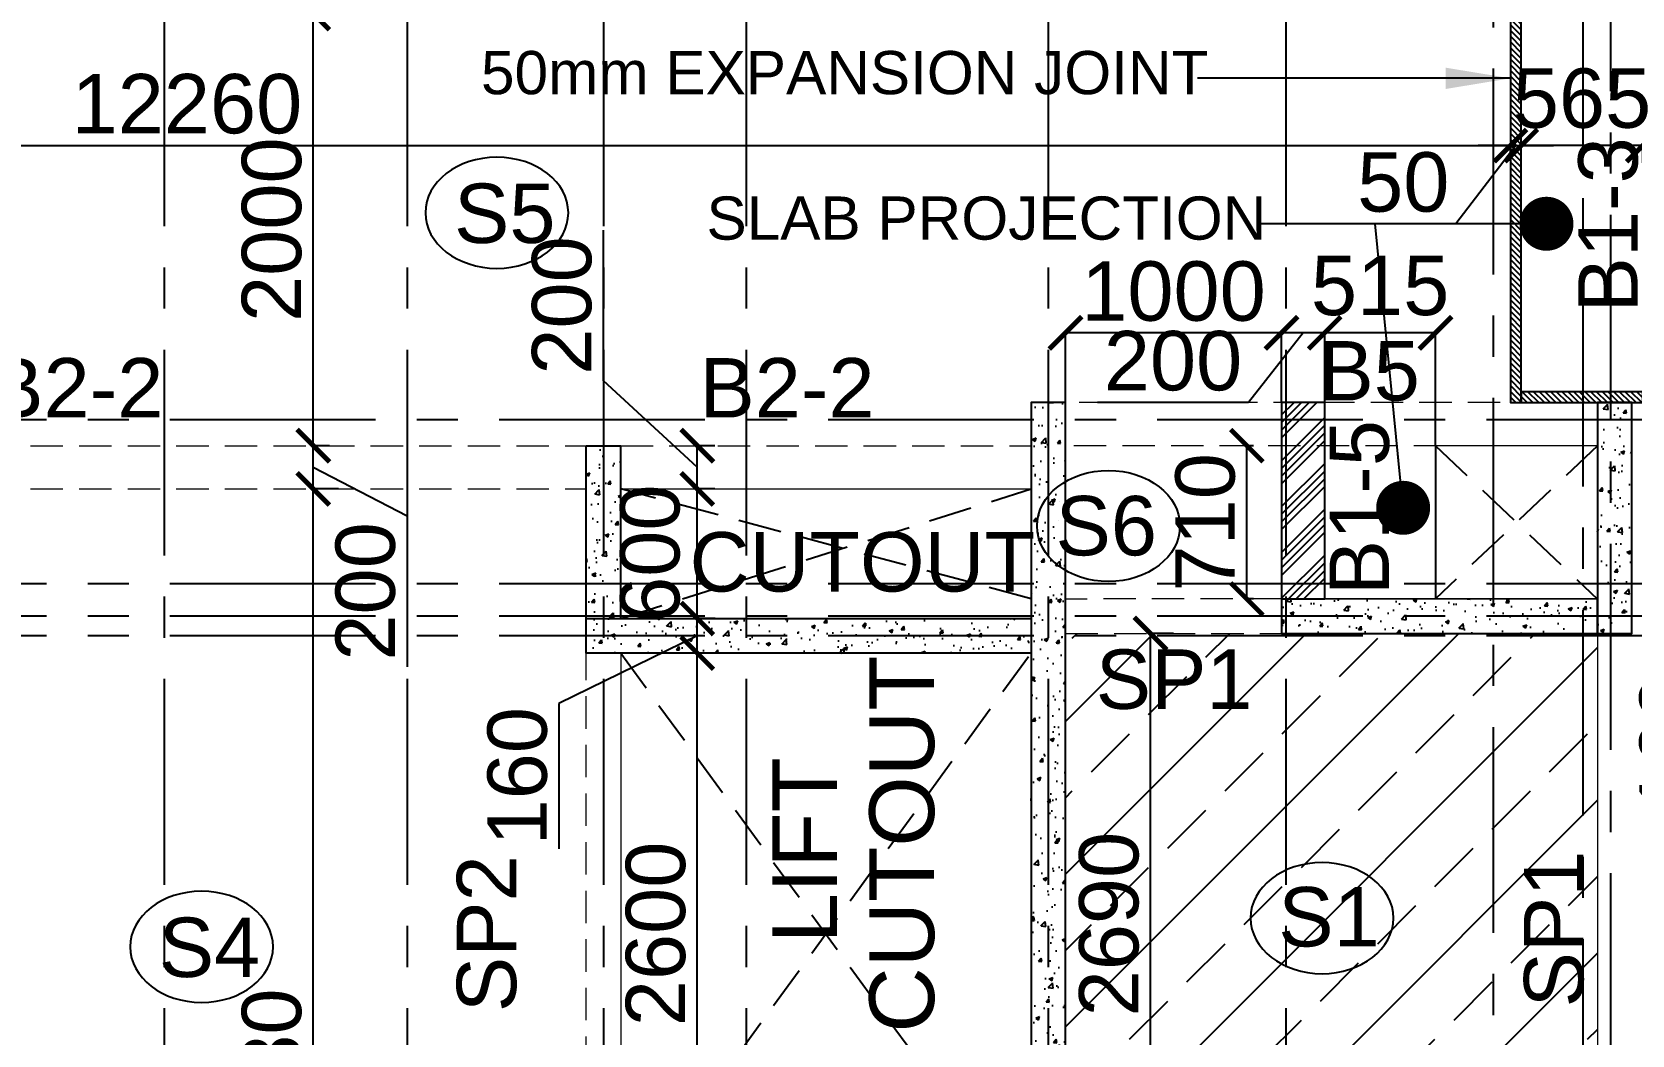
# Model space of a CAD drawing. Header units: inches. Extents: x 278200 to 407749, y -182622 to -96622.
# Drawn here: x 324243 to 331652, y -114633 to -109990 of the extents above; entities that cross this region are included whole.
import ezdxf

# ---------------------------------------------------------------- set-up
doc = ezdxf.new("R2010")
doc.units = ezdxf.units.IN
doc.header["$MEASUREMENT"] = 0
doc.linetypes.add('CENTER', pattern=[50.8, 31.75, -6.35, 6.35, -6.35])
doc.linetypes.add('Hidden', pattern=[3, 2, -1])
for name, color, linetype in [('1', 8, 'Continuous'), ('160 R.C. WALL HAT', 8, 'Continuous'), ('160 R.C.WALL', 6, 'Continuous'), ('2', 5, 'Continuous'), ('4', 4, 'Continuous'), ('ARROW', 5, 'Continuous'), ('BEAM TEXT', 4, 'Continuous'), ('DIM', 251, 'Continuous'), ('GRID', 8, 'CENTER'), ('NON STRUC R.C.WALL', 6, 'Continuous'), ('NON.STRUC.R.C.WALLS', 1, 'Continuous'), ('SPANRAL BEAM', 3, 'Continuous'), ('SUNKEN', 8, 'Continuous'), ('TEXT-1', 3, 'Continuous')]:
    doc.layers.add(name, color=color, linetype=linetype)
for name, color, linetype, lineweight in [('BEAMS', 3, 'Continuous', 0), ('SLAB CIR', 1, 'Continuous', 25), ('SLAB TXT', 3, 'Continuous', 0), ('text', 4, 'Continuous', 30)]:
    doc.layers.add(name, color=color, linetype=linetype, lineweight=lineweight)
doc.styles.add('T200', font='sanss___.ttf', dxfattribs={"height": 275})
doc.styles.add('T300', font='sanss___.ttf', dxfattribs={"height": 350})
doc.dimstyles.new('T 200', dxfattribs={"dimtxt": 275, "dimasz": 150, "dimexe": 1, "dimexo": 0, "dimgap": 50, "dimtad": 1, "dimdec": 0, "dimrnd": 5, "dimdsep": 46, "dimtxsty": 'T200', "dimblk": 'ARCHTICK', "dimcen": 2.5, "dimdle": 1, "dimclrd": 5, "dimclre": 253, "dimclrt": 1, "dimadec": 0, "dimazin": 0, "dimtfac": 1, "dimtdec": 0, "dimtmove": 2, "dimatfit": 3, "dimfxl": 0, "dimarcsym": 0})
doc.dimstyles.new('T 300', dxfattribs={"dimtxt": 275, "dimasz": 150, "dimexe": 1, "dimexo": 0, "dimgap": 50, "dimtad": 1, "dimdec": 0, "dimrnd": 5, "dimdsep": 46, "dimtxsty": 'T200', "dimblk": 'ARCHTICK', "dimcen": 2.5, "dimdle": 1, "dimclrd": 5, "dimclre": 253, "dimclrt": 4, "dimadec": 0, "dimazin": 0, "dimtfac": 1, "dimtdec": 0, "dimtmove": 2, "dimatfit": 3, "dimfxl": 0, "dimarcsym": 0})
pattern_1 = [(135, (369611.67, 13245.27), (13.2582521, 13.2582521), [])]
pattern_2 = [(50, (2464819.82, 125850.9), (179.315046, -15.688034), [18.75, -206.25]), (355, (2464819.82, 125850.9), (-34.687833, 188.048033), [15, -165]), (100.451444, (2464834.76, 125849.6), (144.627212, 172.359998), [15.935048, -175.285528]), (46.1842, (2464819.82, 125900.9), (266.810333, -41.37982), [28.125, -309.375]), (96.635635, (2464842.05, 125897.46), (233.665486, 243.52965), [23.902586, -262.92844]), (351.184164, (2464819.82, 125900.9), (233.665486, 243.52965), [22.5, -247.5]), (21, (2464844.82, 125888.4), (149.226763, -100.654723), [18.75, -206.25]), (326, (2464844.82, 125888.4), (60.828833, 181.287511), [15, -165]), (71.451445, (2464857.25, 125880.02), (210.055594, 80.632788), [15.935047, -175.285528]), (37.5, (2464819.816, 125850.906), (3.0399638, 83.2234635), [0, -163, 0, -167.5, 0, -165.625]), (7.5, (2464819.82, 125850.91), (65.7673844, 98.602928), [0, -95.5, 0, -159.25, 0, -63.125]), (327.5, (2464764.066, 125850.906), (133.455609, -5.638718), [0, -62.5, 0, -195, 0, -258.75]), (317.5, (2464739.07, 125850.91), (145.7965423, 25.0262456), [0, -81.25, 0, -129.5, 0, -183.75])]

# ---------------------------------------------------------------- blocks, each defined once
blk = doc.blocks.new('_ARCHTICK')
at = {"color": 0, "linetype": 'ByBlock', "const_width": 0.15}
blk.add_lwpolyline([(-0.5, -0.5), (0.5, 0.5)], dxfattribs=at)
blk = doc.blocks.new('*D431')
at = {"layer": 'Defpoints', "color": 0}
for p in [(331702.3, -110515.5), (331902.3, -110495.3, 14.7), (331702.3, -110596.2, 14.7)]:
    blk.add_point(p, dxfattribs=at)
at = {"layer": 'DIM', "color": 5, "lineweight": -2}
for p, q in [((331802.3, -110515.5), (332260.2, -110250.9)), ((332260.2, -110250.9), (332958.5, -110250.9)), ((331903.3, -110515.5), (331701.3, -110515.5))]:
    blk.add_line(p, q, dxfattribs=at)
at = {"layer": 'DIM', "color": 253, "lineweight": -2}
for p, q in [((331702.3, -110596.2), (331702.3, -110514.5)), ((331902.3, -110495.3), (331902.3, -110516.5))]:
    blk.add_line(p, q, dxfattribs=at)
at = {"layer": 'DIM', "color": 5, "lineweight": -2, "xscale": 150, "yscale": 150, "zscale": 150, "rotation": 180}
blk.add_blockref('_ARCHTICK', (331702.3, -110515.5), dxfattribs=at)
at = {"layer": 'DIM', "color": 5, "lineweight": -2, "xscale": 150, "yscale": 150, "zscale": 150}
blk.add_blockref('_ARCHTICK', (331902.3, -110515.5), dxfattribs=at)
at = {"layer": 'DIM', "color": 1, "insert": (332609.4, -110059.2), "char_height": 275, "attachment_point": 5, "style": 'T200'}
blk.add_mtext('200', dxfattribs=at)
blk = doc.blocks.new('*D432')
at = {"layer": 'Defpoints', "color": 0}
for p in [(331139.3, -110515.5), (331139.3, -110563.8, 14.7), (331702.3, -110596.2, 14.7)]:
    blk.add_point(p, dxfattribs=at)
at = {"layer": 'DIM', "color": 5, "lineweight": -2}
blk.add_line((331703.3, -110515.5), (331138.3, -110515.5), dxfattribs=at)
at = {"layer": 'DIM', "color": 253, "lineweight": -2}
for p, q in [((331139.3, -110563.8), (331139.3, -110514.5)), ((331702.3, -110596.2), (331702.3, -110514.5))]:
    blk.add_line(p, q, dxfattribs=at)
at = {"layer": 'DIM', "color": 5, "lineweight": -2, "xscale": 150, "yscale": 150, "zscale": 150, "rotation": 180}
blk.add_blockref('_ARCHTICK', (331139.3, -110515.5), dxfattribs=at)
at = {"layer": 'DIM', "color": 5, "lineweight": -2, "xscale": 150, "yscale": 150, "zscale": 150}
blk.add_blockref('_ARCHTICK', (331702.3, -110515.5), dxfattribs=at)
at = {"layer": 'DIM', "color": 1, "insert": (331420.8, -110297.7), "char_height": 275, "attachment_point": 5, "style": 'T200'}
blk.add_mtext('565', dxfattribs=at)
blk = doc.blocks.new('*D553')
at = {"layer": 'Defpoints', "color": 0}
for p in [(332311.9, -112464.9, 14.7), (332461.4, -112464.9), (332311.9, -112624.9, 14.7)]:
    blk.add_point(p, dxfattribs=at)
at = {"layer": 'DIM', "color": 253, "lineweight": -2}
for p, q in [((332311.9, -112464.9), (332462.4, -112464.9)), ((332311.9, -112624.9), (332462.4, -112624.9))]:
    blk.add_line(p, q, dxfattribs=at)
at = {"layer": 'DIM', "color": 5, "lineweight": -2}
for p, q in [((332461.4, -112625.9), (332461.4, -112463.9)), ((332461.4, -112544.9), (332017.7, -112949.8)), ((332017.7, -112949.8), (332017.7, -113622.1))]:
    blk.add_line(p, q, dxfattribs=at)
at = {"layer": 'DIM', "color": 5, "lineweight": -2, "xscale": 150, "yscale": 150, "zscale": 150}
for p, rotation in [((332461.4, -112464.9), 90), ((332461.4, -112624.9), 270)]:
    blk.add_blockref('_ARCHTICK', p, dxfattribs=dict(at, rotation=rotation))
at = {"layer": 'DIM', "color": 1, "insert": (331825.9, -113285.9), "char_height": 275, "attachment_point": 5, "rotation": 90, "style": 'T200'}
blk.add_mtext('160', dxfattribs=at)
blk = doc.blocks.new('*D560')
at = {"layer": 'Defpoints', "color": 0}
for p in [(325545.3, -112104.9), (325661.6, -112104.9, 14.7), (325603.8, -117584.9, 14.7)]:
    blk.add_point(p, dxfattribs=at)
at = {"layer": 'DIM', "color": 253, "lineweight": -2}
for p, q in [((325661.6, -112104.9), (325544.3, -112104.9)), ((325603.8, -117584.9), (325544.3, -117584.9))]:
    blk.add_line(p, q, dxfattribs=at)
at = {"layer": 'DIM', "color": 5, "lineweight": -2}
blk.add_line((325545.3, -117585.9), (325545.3, -112103.9), dxfattribs=at)
at = {"layer": 'DIM', "color": 5, "lineweight": -2, "xscale": 150, "yscale": 150, "zscale": 150}
for p, rotation in [((325545.3, -112104.9), 90), ((325545.3, -117584.9), 270)]:
    blk.add_blockref('_ARCHTICK', p, dxfattribs=dict(at, rotation=rotation))
at = {"layer": 'DIM', "color": 1, "insert": (325353.6, -114844.9), "char_height": 275, "attachment_point": 5, "rotation": 90, "style": 'T200'}
blk.add_mtext('5480', dxfattribs=at)
blk = doc.blocks.new('*D561')
at = {"layer": 'Defpoints', "color": 0}
for p in [(325545.3, -111904.9), (325620.6, -111904.9, 14.7), (325661.6, -112104.9, 14.7)]:
    blk.add_point(p, dxfattribs=at)
at = {"layer": 'DIM', "color": 253, "lineweight": -2}
for p, q in [((325620.6, -111904.9), (325544.3, -111904.9)), ((325661.6, -112104.9), (325544.3, -112104.9))]:
    blk.add_line(p, q, dxfattribs=at)
at = {"layer": 'DIM', "color": 5, "lineweight": -2}
for p, q in [((325545.3, -112105.9), (325545.3, -111903.9)), ((325545.3, -112004.9), (325979.3, -112230.4)), ((325979.3, -112230.4), (325979.3, -112928.6))]:
    blk.add_line(p, q, dxfattribs=at)
at = {"layer": 'DIM', "color": 5, "lineweight": -2, "xscale": 150, "yscale": 150, "zscale": 150}
for p, rotation in [((325545.3, -111904.9), 90), ((325545.3, -112104.9), 270)]:
    blk.add_blockref('_ARCHTICK', p, dxfattribs=dict(at, rotation=rotation))
at = {"layer": 'DIM', "color": 1, "insert": (325787.6, -112579.5), "char_height": 275, "attachment_point": 5, "rotation": 90, "style": 'T200'}
blk.add_mtext('200', dxfattribs=at)
blk = doc.blocks.new('*D562')
at = {"layer": 'Defpoints', "color": 0}
for p in [(325545.3, -109904.8), (325638.6, -109904.8, 14.7), (325620.6, -111904.9, 14.7)]:
    blk.add_point(p, dxfattribs=at)
at = {"layer": 'DIM', "color": 253, "lineweight": -2}
for p, q in [((325638.6, -109904.8), (325544.3, -109904.8)), ((325620.6, -111904.9), (325544.3, -111904.9))]:
    blk.add_line(p, q, dxfattribs=at)
at = {"layer": 'DIM', "color": 5, "lineweight": -2}
blk.add_line((325545.3, -111905.9), (325545.3, -109903.8), dxfattribs=at)
at = {"layer": 'DIM', "color": 5, "lineweight": -2, "xscale": 150, "yscale": 150, "zscale": 150}
for p, rotation in [((325545.3, -109904.8), 90), ((325545.3, -111904.9), 270)]:
    blk.add_blockref('_ARCHTICK', p, dxfattribs=dict(at, rotation=rotation))
at = {"layer": 'DIM', "color": 1, "insert": (325353.6, -110904.9), "char_height": 275, "attachment_point": 5, "rotation": 90, "style": 'T200'}
blk.add_mtext('2000', dxfattribs=at)
blk = doc.blocks.new('*D570')
at = {"layer": 'Defpoints', "color": 0}
for p in [(331089.3, -110515.5), (318830.7, -110563.8, 14.7), (331089.3, -110586.1, 14.7)]:
    blk.add_point(p, dxfattribs=at)
at = {"layer": 'DIM', "color": 5, "lineweight": -2}
blk.add_line((318829.7, -110515.5), (331090.3, -110515.5), dxfattribs=at)
at = {"layer": 'DIM', "color": 253, "lineweight": -2}
for p, q in [((318830.7, -110563.8), (318830.7, -110514.5)), ((331089.3, -110586.1), (331089.3, -110514.5))]:
    blk.add_line(p, q, dxfattribs=at)
at = {"layer": 'DIM', "color": 5, "lineweight": -2, "xscale": 150, "yscale": 150, "zscale": 150, "rotation": 180}
blk.add_blockref('_ARCHTICK', (318830.7, -110515.5), dxfattribs=at)
at = {"layer": 'DIM', "color": 5, "lineweight": -2, "xscale": 150, "yscale": 150, "zscale": 150}
blk.add_blockref('_ARCHTICK', (331089.3, -110515.5), dxfattribs=at)
at = {"layer": 'DIM', "color": 1, "insert": (324960, -110323.7), "char_height": 275, "attachment_point": 5, "style": 'T200'}
blk.add_mtext('12260', dxfattribs=at)
blk = doc.blocks.new('*D571')
at = {"layer": 'Defpoints', "color": 0}
for p in [(331139.3, -110515.5), (331089.3, -110586.1, 14.7), (331139.3, -110563.8)]:
    blk.add_point(p, dxfattribs=at)
at = {"layer": 'DIM', "color": 5, "lineweight": -2}
for p, q in [((331114.3, -110515.5), (330836.9, -110877.7)), ((331089.3, -110515.5), (330939.3, -110515.5)), ((331089.3, -110515.5), (331139.3, -110515.5)), ((331089.3, -110515.5), (331139.3, -110515.5)), ((331139.3, -110515.5), (331289.3, -110515.5)), ((330836.9, -110877.7), (330349.1, -110877.7))]:
    blk.add_line(p, q, dxfattribs=at)
at = {"layer": 'DIM', "color": 253, "lineweight": -2}
for p, q in [((331089.3, -110586.1), (331089.3, -110514.5)), ((331139.3, -110563.8), (331139.3, -110514.5))]:
    blk.add_line(p, q, dxfattribs=at)
at = {"layer": 'DIM', "color": 5, "lineweight": -2, "xscale": 150, "yscale": 150, "zscale": 150}
blk.add_blockref('_ARCHTICK', (331089.3, -110515.5), dxfattribs=at)
at = {"layer": 'DIM', "color": 5, "lineweight": -2, "xscale": 150, "yscale": 150, "zscale": 150, "rotation": 180}
blk.add_blockref('_ARCHTICK', (331139.3, -110515.5), dxfattribs=at)
at = {"layer": 'DIM', "color": 1, "insert": (330593, -110686.1), "char_height": 275, "attachment_point": 5, "style": 'T200'}
blk.add_mtext('50', dxfattribs=at)
blk = doc.blocks.new('*D588')
at = {"layer": 'Defpoints', "color": 0}
for p in [(330029, -111382.7), (330029, -111704.9, 14.7), (330229, -111704.9, 14.7)]:
    blk.add_point(p, dxfattribs=at)
at = {"layer": 'DIM', "color": 5, "lineweight": -2}
for p, q in [((330129, -111382.7), (329875.8, -111704.9)), ((330230, -111382.7), (330028, -111382.7)), ((329875.8, -111704.9), (329177.5, -111704.9))]:
    blk.add_line(p, q, dxfattribs=at)
at = {"layer": 'DIM', "color": 253, "lineweight": -2}
for p, q in [((330029, -111704.9), (330029, -111381.7)), ((330229, -111704.9), (330229, -111381.7))]:
    blk.add_line(p, q, dxfattribs=at)
at = {"layer": 'DIM', "color": 5, "lineweight": -2, "xscale": 150, "yscale": 150, "zscale": 150, "rotation": 180}
blk.add_blockref('_ARCHTICK', (330029, -111382.7), dxfattribs=at)
at = {"layer": 'DIM', "color": 5, "lineweight": -2, "xscale": 150, "yscale": 150, "zscale": 150}
blk.add_blockref('_ARCHTICK', (330229, -111382.7), dxfattribs=at)
at = {"layer": 'DIM', "color": 1, "insert": (329526.7, -111513.3), "char_height": 275, "attachment_point": 5, "style": 'T200'}
blk.add_mtext('200', dxfattribs=at)
blk = doc.blocks.new('*D589')
at = {"layer": 'Defpoints', "color": 0}
for p in [(329029, -111382.7), (329029, -111704.9, 14.7), (330029, -111704.9, 14.7)]:
    blk.add_point(p, dxfattribs=at)
at = {"layer": 'DIM', "color": 5, "lineweight": -2}
blk.add_line((330030, -111382.7), (329028, -111382.7), dxfattribs=at)
at = {"layer": 'DIM', "color": 253, "lineweight": -2}
for p, q in [((329029, -111704.9), (329029, -111381.7)), ((330029, -111704.9), (330029, -111381.7))]:
    blk.add_line(p, q, dxfattribs=at)
at = {"layer": 'DIM', "color": 5, "lineweight": -2, "xscale": 150, "yscale": 150, "zscale": 150, "rotation": 180}
blk.add_blockref('_ARCHTICK', (329029, -111382.7), dxfattribs=at)
at = {"layer": 'DIM', "color": 5, "lineweight": -2, "xscale": 150, "yscale": 150, "zscale": 150}
blk.add_blockref('_ARCHTICK', (330029, -111382.7), dxfattribs=at)
at = {"layer": 'DIM', "color": 1, "insert": (329529, -111191), "char_height": 275, "attachment_point": 5, "style": 'T200'}
blk.add_mtext('1000', dxfattribs=at)
blk = doc.blocks.new('*D591')
at = {"layer": 'Defpoints', "color": 0}
for p in [(329868.3, -111904.9), (329900, -111904.9, 14.7), (329900, -112614.4, 14.7)]:
    blk.add_point(p, dxfattribs=at)
at = {"layer": 'DIM', "color": 253, "lineweight": -2}
for p, q in [((329900, -111904.9), (329867.3, -111904.9)), ((329900, -112614.4), (329867.3, -112614.4))]:
    blk.add_line(p, q, dxfattribs=at)
at = {"layer": 'DIM', "color": 5, "lineweight": -2}
blk.add_line((329868.3, -112615.4), (329868.3, -111903.9), dxfattribs=at)
at = {"layer": 'DIM', "color": 5, "lineweight": -2, "xscale": 150, "yscale": 150, "zscale": 150}
for p, rotation in [((329868.3, -111904.9), 90), ((329868.3, -112614.4), 270)]:
    blk.add_blockref('_ARCHTICK', p, dxfattribs=dict(at, rotation=rotation))
at = {"layer": 'DIM', "color": 1, "insert": (329676.7, -112259.7), "char_height": 275, "attachment_point": 5, "rotation": 90, "style": 'T200'}
blk.add_mtext('710', dxfattribs=at)
blk = doc.blocks.new('*D594')
at = {"layer": 'Defpoints', "color": 0}
for p in [(327323.5, -112864.9), (327406.6, -112864.9, 14.7), (327387.9, -115464.9, 14.7)]:
    blk.add_point(p, dxfattribs=at)
at = {"layer": 'DIM', "color": 253, "lineweight": -2}
for p, q in [((327406.6, -112864.9), (327322.5, -112864.9)), ((327387.9, -115464.9), (327322.5, -115464.9))]:
    blk.add_line(p, q, dxfattribs=at)
at = {"layer": 'DIM', "color": 5, "lineweight": -2}
blk.add_line((327323.5, -115465.9), (327323.5, -112863.9), dxfattribs=at)
at = {"layer": 'DIM', "color": 5, "lineweight": -2, "xscale": 150, "yscale": 150, "zscale": 150}
for p, rotation in [((327323.5, -112864.9), 90), ((327323.5, -115464.9), 270)]:
    blk.add_blockref('_ARCHTICK', p, dxfattribs=dict(at, rotation=rotation))
at = {"layer": 'DIM', "color": 1, "insert": (327131.6, -114164.9), "char_height": 275, "attachment_point": 5, "rotation": 90, "style": 'T200'}
blk.add_mtext('2600', dxfattribs=at)
blk = doc.blocks.new('*D595')
at = {"layer": 'Defpoints', "color": 0}
for p in [(327323.5, -112704.9), (327406.6, -112704.9, 14.7), (327406.6, -112864.9, 14.7)]:
    blk.add_point(p, dxfattribs=at)
at = {"layer": 'DIM', "color": 253, "lineweight": -2}
for p, q in [((327406.6, -112704.9), (327322.5, -112704.9)), ((327406.6, -112864.9), (327322.5, -112864.9))]:
    blk.add_line(p, q, dxfattribs=at)
at = {"layer": 'DIM', "color": 5, "lineweight": -2}
for p, q in [((327323.5, -112865.9), (327323.5, -112703.9)), ((327323.5, -112784.9), (326682.9, -113099.1)), ((326682.9, -113099.1), (326682.9, -113771.3))]:
    blk.add_line(p, q, dxfattribs=at)
at = {"layer": 'DIM', "color": 5, "lineweight": -2, "xscale": 150, "yscale": 150, "zscale": 150}
for p, rotation in [((327323.5, -112704.9), 90), ((327323.5, -112864.9), 270)]:
    blk.add_blockref('_ARCHTICK', p, dxfattribs=dict(at, rotation=rotation))
at = {"layer": 'DIM', "color": 1, "insert": (326491, -113435.2), "char_height": 275, "attachment_point": 5, "rotation": 90, "style": 'T200'}
blk.add_mtext('160', dxfattribs=at)
blk = doc.blocks.new('*D596')
at = {"layer": 'Defpoints', "color": 0}
for p in [(327323.5, -112104.9), (327404.4, -112104.9, 14.7), (327406.6, -112704.9, 14.7)]:
    blk.add_point(p, dxfattribs=at)
at = {"layer": 'DIM', "color": 253, "lineweight": -2}
for p, q in [((327404.4, -112104.9), (327322.5, -112104.9)), ((327406.6, -112704.9), (327322.5, -112704.9))]:
    blk.add_line(p, q, dxfattribs=at)
at = {"layer": 'DIM', "color": 5, "lineweight": -2}
blk.add_line((327323.5, -112705.9), (327323.5, -112103.9), dxfattribs=at)
at = {"layer": 'DIM', "color": 5, "lineweight": -2, "xscale": 150, "yscale": 150, "zscale": 150}
for p, rotation in [((327323.5, -112104.9), 90), ((327323.5, -112704.9), 270)]:
    blk.add_blockref('_ARCHTICK', p, dxfattribs=dict(at, rotation=rotation))
at = {"layer": 'DIM', "color": 1, "insert": (327105.6, -112404.9), "char_height": 275, "attachment_point": 5, "rotation": 90, "style": 'T200'}
blk.add_mtext('600', dxfattribs=at)
blk = doc.blocks.new('*D597')
at = {"layer": 'Defpoints', "color": 0}
for p in [(327323.5, -111904.9), (327404.4, -111904.9, 14.7), (327404.4, -112104.9, 14.7)]:
    blk.add_point(p, dxfattribs=at)
at = {"layer": 'DIM', "color": 5, "lineweight": -2}
for p, q in [((326889, -111604.9), (326889, -110906.6)), ((327323.5, -112004.9), (326889, -111604.9)), ((327323.5, -112105.9), (327323.5, -111903.9))]:
    blk.add_line(p, q, dxfattribs=at)
at = {"layer": 'DIM', "color": 253, "lineweight": -2}
for p, q in [((327404.4, -111904.9), (327322.5, -111904.9)), ((327404.4, -112104.9), (327322.5, -112104.9))]:
    blk.add_line(p, q, dxfattribs=at)
at = {"layer": 'DIM', "color": 5, "lineweight": -2, "xscale": 150, "yscale": 150, "zscale": 150}
for p, rotation in [((327323.5, -111904.9), 90), ((327323.5, -112104.9), 270)]:
    blk.add_blockref('_ARCHTICK', p, dxfattribs=dict(at, rotation=rotation))
at = {"layer": 'DIM', "color": 1, "insert": (326697.3, -111255.8), "char_height": 275, "attachment_point": 5, "rotation": 90, "style": 'T200'}
blk.add_mtext('200', dxfattribs=at)
blk = doc.blocks.new('*D602')
at = {"layer": 'Defpoints', "color": 0}
for p in [(329422.7, -112774.3), (329529, -112774.3, 14.7), (329520.9, -115464.9)]:
    blk.add_point(p, dxfattribs=at)
at = {"layer": 'DIM', "color": 253, "lineweight": -2}
for p, q in [((329529, -112774.3), (329421.7, -112774.3)), ((329520.9, -115464.9), (329421.7, -115464.9))]:
    blk.add_line(p, q, dxfattribs=at)
at = {"layer": 'DIM', "color": 5, "lineweight": -2}
blk.add_line((329422.7, -115465.9), (329422.7, -112773.3), dxfattribs=at)
at = {"layer": 'DIM', "color": 5, "lineweight": -2, "xscale": 150, "yscale": 150, "zscale": 150}
for p, rotation in [((329422.7, -112774.3), 90), ((329422.7, -115464.9), 270)]:
    blk.add_blockref('_ARCHTICK', p, dxfattribs=dict(at, rotation=rotation))
at = {"layer": 'DIM', "color": 1, "insert": (329230.9, -114119.6), "char_height": 275, "attachment_point": 5, "rotation": 90, "style": 'T200'}
blk.add_mtext('2690', dxfattribs=at)
blk = doc.blocks.new('*D851')
at = {"layer": 'Defpoints', "color": 0}
for p in [(330229, -111382.7), (330229, -111704.9, 14.7), (330742.4, -111904.9, 14.7)]:
    blk.add_point(p, dxfattribs=at)
at = {"layer": 'DIM', "color": 5, "lineweight": -2}
blk.add_line((330743.4, -111382.7), (330228, -111382.7), dxfattribs=at)
at = {"layer": 'DIM', "color": 253, "lineweight": -2}
for p, q in [((330229, -111704.9), (330229, -111381.7)), ((330742.4, -111904.9), (330742.4, -111381.7))]:
    blk.add_line(p, q, dxfattribs=at)
at = {"layer": 'DIM', "color": 5, "lineweight": -2, "xscale": 150, "yscale": 150, "zscale": 150, "rotation": 180}
blk.add_blockref('_ARCHTICK', (330229, -111382.7), dxfattribs=at)
at = {"layer": 'DIM', "color": 5, "lineweight": -2, "xscale": 150, "yscale": 150, "zscale": 150}
blk.add_blockref('_ARCHTICK', (330742.4, -111382.7), dxfattribs=at)
at = {"layer": 'DIM', "color": 1, "insert": (330485.7, -111165), "char_height": 275, "attachment_point": 5, "style": 'T200'}
blk.add_mtext('515', dxfattribs=at)

msp = doc.modelspace()

# ---------------------------------------------------------------- hatches: boundary and pattern name
at = {"layer": '160 R.C. WALL HAT'}
h = msp.add_hatch(dxfattribs=at)
h.set_pattern_fill('AR-CONC', color=256, scale=25)
h.set_pattern_definition(pattern_2)
h.paths.add_polyline_path([(328869, -115464.9), (329029, -115464.9), (329029, -111704.9), (328869, -111704.9)])
h = msp.add_hatch(dxfattribs=at)
h.set_pattern_fill('AR-CONC', color=256, scale=25)
h.set_pattern_definition(pattern_2)
h.paths.add_polyline_path([(331492.1, -111704.9), (331652.1, -111704.9), (331652.1, -112774.4), (331492.1, -112774.4)])
h = msp.add_hatch(dxfattribs=at)
h.set_pattern_fill('AR-CONC', color=256, scale=25)
h.set_pattern_definition(pattern_2)
h.paths.add_polyline_path([(326809, -111904.9), (326969, -111904.9), (326969, -112704.9), (326809, -112704.9)])
h = msp.add_hatch(dxfattribs=at)
h.set_pattern_fill('AR-CONC', color=256, scale=25)
h.set_pattern_definition(pattern_2)
h.paths.add_polyline_path([(330029, -112614.4), (331492.1, -112614.7), (331492.1, -112774.4), (330029, -112774.2)])
h = msp.add_hatch(dxfattribs=at)
h.set_pattern_fill('AR-CONC', color=256, scale=25)
h.set_pattern_definition(pattern_2)
h.paths.add_polyline_path([(326809, -112704.9), (328869, -112704.9), (328869, -112864.9), (326809, -112864.9)])
at = {"layer": '2'}
h = msp.add_hatch(dxfattribs=at)
h.set_pattern_fill('ANSI31', color=1, scale=150, style=0)
h.set_pattern_definition(pattern_1)
h.paths.add_polyline_path([(331139.3, -105044.9), (331089.3, -105044.9), (331089.3, -111704.9), (331139.3, -111704.9)])
h = msp.add_hatch(dxfattribs=at)
h.set_pattern_fill('ANSI31', color=1, scale=150, style=0)
h.set_pattern_definition(pattern_1)
h.paths.add_polyline_path([(331139.3, -111704.9), (331702.3, -111704.9), (331702.3, -111654.9), (331139.3, -111654.9)])
at = {"layer": 'NON STRUC R.C.WALL'}
h = msp.add_hatch(dxfattribs=at)
h.set_pattern_fill('ANSI34', color=1, scale=200)
h.set_pattern_definition([(45, (2631098.34, -227725.94), (-106.066017, 106.066017), []), (45, (2631133.7, -227725.94), (-106.066017, 106.066017), []), (45, (2631169.05, -227725.94), (-106.066017, 106.066017), []), (45, (2631204.41, -227725.94), (-106.066017, 106.066017), [])])
h.paths.add_polyline_path([(330229, -111704.9), (330029, -111704.9), (330029, -112614.4), (330229, -112614.4)])
at = {"layer": 'SUNKEN'}
h = msp.add_hatch(dxfattribs=at)
h.set_pattern_fill('ANSI33', color=256, scale=2000)
h.set_pattern_definition([(45, (290699.46, 13245.27), (-353.5534, 353.5534), []), (45, (291053, 13245.27), (-353.5534, 353.5534), [250, -125])])
h.paths.add_polyline_path([(329029, -112774.4), (329029, -115464.9), (331492.1, -115464.9), (331492.1, -112774.4)])

# ---------------------------------------------------------------- linework, layer by layer
at = {"layer": '1', "linetype": 'Hidden', "ltscale": 100}
for p, q in [((330742.4, -111904.9, 14.7), (331492.1, -112614.7, 14.7)), ((331492.1, -111904.9, 14.7), (330742.4, -112614.5, 14.7)), ((326969, -112704.9, 14.7), (328869, -112104.9, 14.7)), ((328869, -112613.4, 14.7), (326969, -112104.9, 14.7)), ((326969, -115464.9, 14.7), (328869, -112864.9, 14.7)), ((326969, -112864.9, 14.7), (328869, -115464.9, 14.7))]:
    msp.add_line(p, q, dxfattribs=at)
at = {"layer": '160 R.C.WALL'}
for p, q in [((326809, -112704.9, 14.7), (326809, -111904.9, 14.7)), ((326809, -111904.9, 14.7), (326969, -111904.9, 14.7)), ((326969, -112704.9, 14.7), (326969, -111904.9, 14.7))]:
    msp.add_line(p, q, dxfattribs=at)
at = {"layer": '160 R.C.WALL', "elevation": 14.7}
for points in [[(328869, -115464.9), (329029, -115464.9), (329029, -111704.9), (328869, -111704.9)], [(331492.1, -112774.4), (331652.1, -112774.4), (331652.1, -111704.9), (331492.1, -111704.9)], [(331492.1, -112614.7), (330029, -112614.4), (330029, -112774.2), (331492.1, -112774.4)], [(326809, -112704.9), (328869, -112704.9), (328869, -112864.9), (326809, -112864.9)]]:
    msp.add_lwpolyline(points, close=True, dxfattribs=at)
at = {"layer": '2', "color": 1, "elevation": 14.7}
for points in [[(331139.3, -105044.9), (331089.3, -105044.9), (331089.3, -111704.9), (331139.3, -111704.9)], [(331139.3, -111704.9), (331702.3, -111704.9), (331702.3, -111654.9), (331139.3, -111654.9)]]:
    msp.add_lwpolyline(points, close=True, dxfattribs=at)
at = {"layer": '4', "color": 4, "linetype": 'Continuous', "ltscale": 0.01}
msp.add_line((330742.4, -111904.9, 14.7), (330742.4, -112614.4, 14.7), dxfattribs=at)
at = {"layer": 'BEAMS', "linetype": 'Hidden', "ltscale": 75}
for p, q in [((331492.1, -111704.9, 14.7), (329029, -111704.9, 14.7)), ((331492.1, -111704.9, 14.7), (329029, -111704.9, 14.7)), ((323111, -111904.9, 14.7), (326809, -111904.9, 14.7)), ((326969, -111904.9, 14.7), (328869, -111904.9, 14.7)), ((330792.4, -111904.9, 14.7), (329029, -111904.9, 14.7)), ((330029, -111904.9, 14.7), (330029, -112614.4, 14.7)), ((330229, -111904.9, 14.7), (330229, -112614.4, 14.7)), ((323111, -112104.9, 14.7), (326809, -112104.9, 14.7)), ((326809, -115464.9, 14.7), (326809, -112864.9, 14.7))]:
    msp.add_line(p, q, dxfattribs=at)
at = {"layer": 'BEAMS', "color": 4, "linetype": 'Continuous', "ltscale": 0.01}
for p, q in [((331492.1, -111904.9, 14.7), (330782.4, -111904.9, 14.7)), ((326969, -112104.9, 14.7), (328869, -112104.9, 14.7)), ((331492.1, -112774.4, 14.7), (331492.1, -115464.9, 14.7)), ((326969, -112864.9, 14.7), (326969, -115464.9, 14.7))]:
    msp.add_line(p, q, dxfattribs=at)
at = {"layer": 'BEAMS', "linetype": 'Hidden', "ltscale": 75, "elevation": 14.7}
msp.add_lwpolyline([(330029, -112614.4), (329029, -112614.7), (329029, -112774.4), (330029, -112774.2)], close=True, dxfattribs=at)
at = {"layer": 'GRID', "ltscale": 30}
for p, q in [((331552.1, -98643.9, 29.5), (331552.1, -130305.3, 29.5)), ((331424.3, -98948.8, 14.7), (331424.3, -130305.3, 14.7)), ((324854.6, -99268.8, 14.7), (324854.6, -130305.3, 14.7)), ((325979.3, -99268.8, 14.7), (325979.3, -130305.3, 14.7)), ((326889, -99268.8, 14.7), (326889, -130305.3, 14.7)), ((327549.3, -99268.8, 14.7), (327549.3, -130305.3, 14.7)), ((328949, -99268.8, 14.7), (328949, -130305.3, 14.7)), ((330049, -99268.8, 14.7), (330049, -130305.3, 14.7)), ((331009.3, -99491.5, 14.7), (331009.3, -130305.3, 14.7)), ((366982.1, -111784.9, 14.7), (281288.5, -111784.9, 14.7)), ((366982.1, -112544.9, 14.7), (281183, -112544.9, 14.7)), ((366982.1, -112694.5, 14.7), (280098.3, -112694.5, 14.7)), ((366982.1, -112784.9, 14.7), (281098.8, -112784.9, 14.7))]:
    msp.add_line(p, q, dxfattribs=at)
at = {"layer": 'NON.STRUC.R.C.WALLS', "elevation": 14.7}
msp.add_lwpolyline([(330229, -111704.9), (330029, -111704.9), (330029, -112614.4), (330229, -112614.4)], close=True, dxfattribs=at)
at = {"layer": 'SLAB CIR', "extrusion": (0, 0, -1)}
for centre, major_axis in [((326395.4, -110826.9), (331, 0)), ((330216.6, -114091.9), (-331, 0)), ((325028.2, -114224.8), (331, 0))]:
    msp.add_ellipse(centre, major_axis=major_axis, ratio=0.77685, dxfattribs=at)
at = {"layer": 'SLAB CIR'}
msp.add_ellipse((329227.8, -112276.7), major_axis=(-331, 0), ratio=0.77685, dxfattribs=at)

# ---------------------------------------------------------------- texts
at = {"layer": 'BEAM TEXT', "style": 'T300'}
for s, p in [('B1-3', (331678.3, -111288.4)), ('B1-5', (330526.5, -112597.5))]:
    msp.add_text(s, height=275, rotation=90, dxfattribs=at).set_placement(p)
for s, p in [('B5', (330200, -111695.6)), ('B2-2', (324039.9, -111774.4)), ('B2-2', (327333.3, -111774.4))]:
    msp.add_text(s, height=275, dxfattribs=at).set_placement(p)
at = {"layer": 'SLAB TXT', "style": 'T300'}
for s, p in [('S5', (326197, -110966.6)), ('S6', (328982.5, -112412.7)), ('S1', (330014, -114223)), ('S4', (324829.8, -114364.5))]:
    msp.add_text(s, height=275, dxfattribs=at).set_placement(p)
at = {"layer": 'SPANRAL BEAM', "style": 'T300'}
msp.add_text('SP1', height=275, dxfattribs=at).set_placement((329168.8, -113123.2))
for s, p in [('SP1', (331426.9, -114505.4)), ('SP2', (326484.9, -114527.2))]:
    msp.add_text(s, height=275, rotation=90, dxfattribs=at).set_placement(p)
at = {"layer": 'text', "color": 30, "style": 'T300'}
msp.add_text('CUTOUT', height=275, dxfattribs=at).set_placement((327287.8, -112580.1))
for s, p in [('CUTOUT', (328420.3, -114622.2)), ('LIFT', (327971.1, -114208.5))]:
    msp.add_text(s, height=300, rotation=90, dxfattribs=at).set_placement(p)
at = {"layer": 'TEXT-1', "style": 'T200'}
for s, p in [('50mm EXPANSION JOINT', (326321.9, -110277.9)), ('SLAB PROJECTION', (327366.1, -110951.3))]:
    msp.add_text(s, height=200, dxfattribs=at).set_placement(p)

# ---------------------------------------------------------------- dimensions: what is measured, and where the dimension line sits
at = {"layer": 'DIM'}
for base, p1, p2, picture, middle in [((325545.3, -109904.8), (325620.6, -111904.9, 14.7), (325638.6, -109904.8, 14.7), '*D562', (325353.6, -110904.9)), ((325545.3, -112104.9), (325603.8, -117584.9, 14.7), (325661.6, -112104.9, 14.7), '*D560', (325353.6, -114844.9))]:
    dim = msp.add_linear_dim(base=base, p1=p1, p2=p2, angle=90, dimstyle='T 200', override={"dimtmove": 1}, dxfattribs=at)
    dim.commit()
    dim.dimension.update_dxf_attribs({"geometry": picture, "text_midpoint": middle})
for base, p1, p2, angle, picture, middle in [((331702.3, -110515.5), (331902.3, -110495.3, 14.7), (331702.3, -110596.2, 14.7), 180, '*D431', (332310.2, -110250.9)), ((327323.5, -111904.9), (327404.4, -112104.9, 14.7), (327404.4, -111904.9, 14.7), 90, '*D597', (326889, -111554.9)), ((330029, -111382.7), (330229, -111704.9, 14.7), (330029, -111704.9, 14.7), 180, '*D588', (329825.8, -111704.9)), ((325545.3, -111904.9), (325661.6, -112104.9, 14.7), (325620.6, -111904.9, 14.7), 90, '*D561', (325979.3, -112280.4)), ((332461.4, -112464.9), (332311.9, -112624.9, 14.7), (332311.9, -112464.9, 14.7), 90, '*D553', (332017.7, -112999.8)), ((327323.5, -112704.9), (327406.6, -112864.9, 14.7), (327406.6, -112704.9, 14.7), 90, '*D595', (326682.9, -113149.1))]:
    dim = msp.add_linear_dim(base=base, p1=p1, p2=p2, angle=angle, dimstyle='T 200', override={"dimtmove": 1}, dxfattribs=at)
    dim.commit()
    dim.dimension.update_dxf_attribs({"geometry": picture, "text_midpoint": middle, "dimtype": 160})
dim = msp.add_linear_dim(base=(331089.3, -110515.5), p1=(318830.7, -110563.8, 14.7), p2=(331089.3, -110586.1, 14.7), dimstyle='T 200', dxfattribs=at)
dim.commit()
dim.dimension.update_dxf_attribs({"geometry": '*D570', "text_midpoint": (324960, -110323.7)})
for base, p1, p2, angle, picture, middle in [((331139.3, -110515.5), (331702.3, -110596.2, 14.7), (331139.3, -110563.8, 14.7), 180, '*D432', (331420.8, -110297.7)), ((330229, -111382.7), (330742.4, -111904.9, 14.7), (330229, -111704.9, 14.7), 180, '*D851', (330485.7, -111165)), ((329029, -111382.7), (330029, -111704.9, 14.7), (329029, -111704.9, 14.7), 180, '*D589', (329529, -111191)), ((329868.3119, -111904.9166), (329899.9682, -112614.4489, 14.741), (329899.9682, -111904.9166, 14.741), 90, '*D591', (329676.6624, -112259.6828)), ((327323.5, -112104.9), (327406.6, -112704.9, 14.7), (327404.4, -112104.9, 14.7), 90, '*D596', (327105.6, -112404.9)), ((329422.7, -112774.3), (329520.9, -115464.9), (329529, -112774.3, 14.7), 90, '*D602', (329230.9, -114119.6)), ((327323.5, -112864.9), (327387.9, -115464.9, 14.7), (327406.6, -112864.9, 14.7), 90, '*D594', (327131.6, -114164.9))]:
    dim = msp.add_linear_dim(base=base, p1=p1, p2=p2, angle=angle, dimstyle='T 200', dxfattribs=at)
    dim.commit()
    dim.dimension.update_dxf_attribs({"geometry": picture, "text_midpoint": middle})
dim = msp.add_linear_dim(base=(331139.3, -110515.5), p1=(331089.3, -110586.1, 14.7), p2=(331139.3, -110563.8), dimstyle='T 200', override={"dimtmove": 1}, dxfattribs=at)
dim.commit()
dim.dimension.update_dxf_attribs({"geometry": '*D571', "text_midpoint": (330786.9, -110877.7), "dimtype": 160})

# ---------------------------------------------------------------- leaders
at = {"layer": 'ARROW'}
for points, override in [([(331089.3, -110204.4, 14.7), (329639.6, -110204.4, 14.7)], {"dimasz": 300, "dimgap": 50, "dimtad": 0}), ([(331256.1, -110877.7, 14.7), (329930.6, -110877.7, 14.7)], {"dimasz": 250, "dimgap": 50, "dimtad": 0, "dimldrblk": 'Dot'}), ([(330592.4, -112192.5, 0), (330462.5, -110877.7, 0)], {"dimasz": 250, "dimtad": 0, "dimldrblk": 'Dot'})]:
    msp.add_leader(points, dimstyle='T 300', override=override, dxfattribs=at)

doc.saveas('drawing.dxf')
